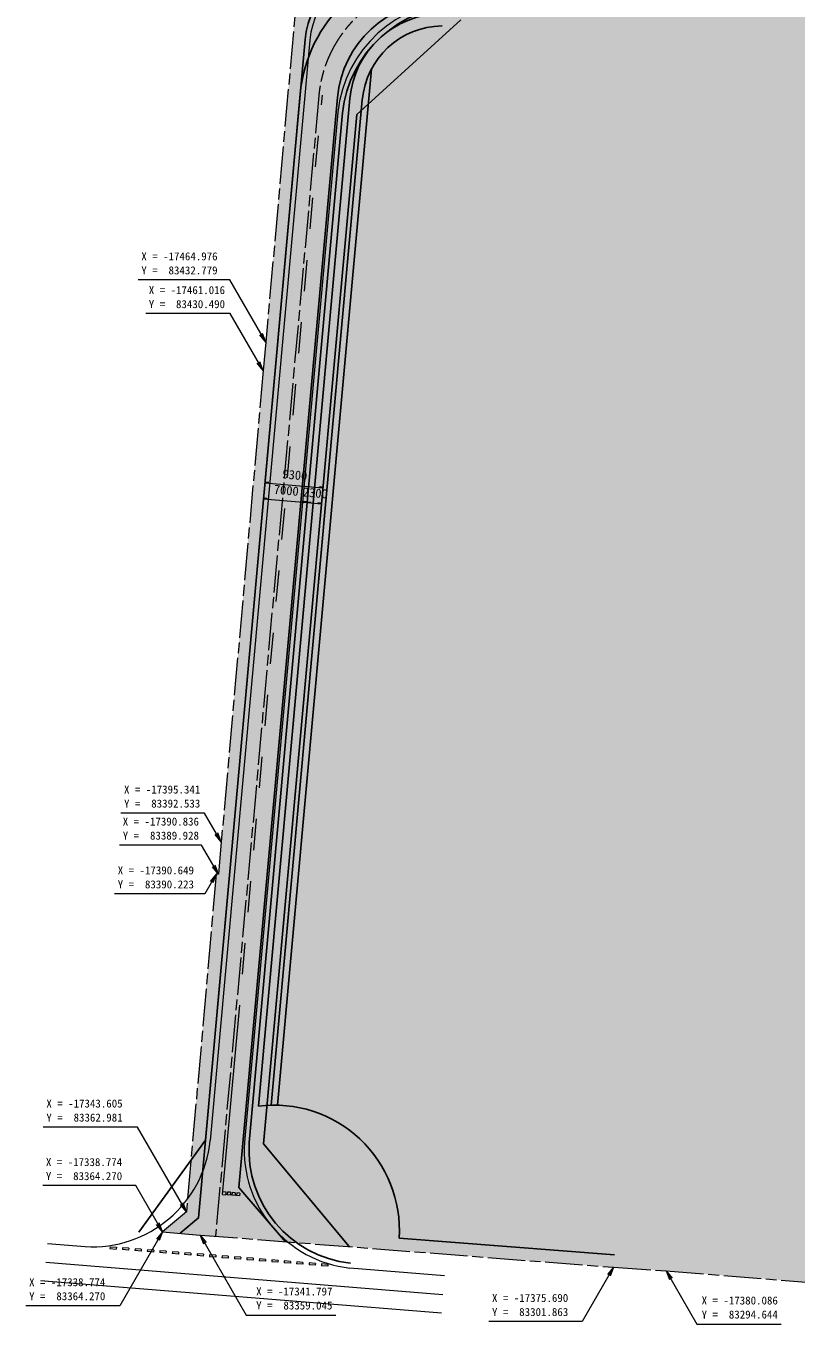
# Model space of a CAD drawing. Units: millimetres at full size, sheet at 1:500. Extents: x -417044 to 216158, y -161187 to 194934.
# Drawn here: x -201318 to -77916, y -161038 to 47127 of the extents above; entities that cross this region are included whole.
import ezdxf
from ezdxf.enums import TextEntityAlignment as Align

# ---------------------------------------------------------------- set-up
doc = ezdxf.new("R2010")
doc.units = ezdxf.units.MM
doc.header["$LTSCALE"] = 500
doc.linetypes.add('CHAIN', pattern=[18.5, 12, -1.5, 3.5, -1.5])
for name, color, linetype, lineweight in [('0-0_レイヤ0', 150, 'Continuous', 18), ('1-0_レイヤ0', 33, 'Continuous', 25), ('2-0_レイヤ0', 7, 'Continuous', 13), ('3-0_レイヤ0', 254, 'Continuous', 35)]:
    doc.layers.add(name, color=color, linetype=linetype, lineweight=lineweight)
doc.styles.add('ＭＳ ゴシック', font='')
doc.styles.get('ＭＳ ゴシック').set_extended_font_data('MS Gothic')

msp = doc.modelspace()

# ---------------------------------------------------------------- linework, layer by layer
at = {"layer": '0-0_レイヤ0', "color": 1, "lineweight": 25}
for p, q in [((-148295.2, 32945.7), (-131654.5, 48088.3)), ((-156587.5, 44943.6), (-172560.6, -131554.7)), ((-150584.3, 33170.1), (-165526.3, -131936.1)), ((-148295.2, 32945.7), (-163236.5, -132151.9)), ((-172560.6, -131554.7), (-183237.3, -146291.8)), ((-163236.5, -132151.9), (-149526.9, -148628.7))]:
    msp.add_line(p, q, dxfattribs=at)
at = {"layer": '0-0_レイヤ0'}
for p, q in [((-155820.7, 44874.2), (-171793.7, -131624.1)), ((-153862.1, 36004.9), (-153999.5, 34487.1)), ((-151350.6, 33245), (-166294, -131875.2)), ((-154900.8, 24527.8), (-154450.1, 29507.5)), ((-155802.1, 14568.5), (-155351.4, 19548.2)), ((-156703.4, 4609.3), (-156252.7, 9588.9)), ((-157604.7, -5350), (-157154, -370.4)), ((-158506, -15309.3), (-158055.4, -10329.7)), ((-159407.3, -25268.6), (-158956.7, -20289)), ((-160308.6, -35227.9), (-159858, -30248.3)), ((-161210, -45187.2), (-160759.3, -40207.6)), ((-162111.3, -55146.5), (-161660.6, -50166.9)), ((-163012.6, -65105.8), (-162561.9, -60126.2)), ((-163913.9, -75065.1), (-163463.2, -70085.5)), ((-164815.2, -85024.4), (-164364.6, -80044.8)), ((-165716.5, -94983.7), (-165265.9, -90004.1)), ((-166617.8, -104943), (-166167.2, -99963.4)), ((-169813, -140248.8), (-167068.5, -109922.7)), ((-169813, -140248.8), (-169315, -140293.8)), ((-169025.5, -139868.2), (-169066.1, -140316.3)), ((-168527.5, -139913.2), (-169025.5, -139868.2)), ((-168278.5, -139935.8), (-168319.1, -140383.9)), ((-167780.6, -139980.8), (-168278.5, -139935.8)), ((-167531.6, -140003.4), (-167572.2, -140451.5)), ((-167074.2, -140496.6), (-167572.2, -140451.5)), ((-167033.6, -140048.4), (-167531.6, -140003.4)), ((-167033.6, -140048.4), (-167074.2, -140496.6)), ((-197884.8, -148131.4), (-191853.9, -148619.8)), ((-187831.6, -148644.5), (-186834.9, -148725.3)), ((-186834.9, -148725.3), (-186859.1, -149024.3)), ((-185838.2, -148806), (-185862.4, -149105)), ((-184865.6, -149185.7), (-185862.4, -149105)), ((-184841.4, -148886.7), (-185838.2, -148806)), ((-184841.4, -148886.7), (-184865.6, -149185.7)), ((-183844.7, -148967.4), (-183868.9, -149266.4)), ((-182872.2, -149347.2), (-183868.9, -149266.4)), ((-182848, -149048.1), (-183844.7, -148967.4)), ((-182848, -149048.1), (-182872.2, -149347.2)), ((-181851.2, -149128.8), (-181875.4, -149427.9)), ((-180878.7, -149508.6), (-181875.4, -149427.9)), ((-180854.5, -149209.6), (-181851.2, -149128.8)), ((-180854.5, -149209.6), (-180878.7, -149508.6)), ((-179857.7, -149290.3), (-179882, -149589.3)), ((-178885.2, -149670), (-179882, -149589.3)), ((-178861, -149371), (-179857.7, -149290.3)), ((-178861, -149371), (-178885.2, -149670)), ((-177864.3, -149451.7), (-177888.5, -149750.7)), ((-176891.7, -149831.5), (-177888.5, -149750.7)), ((-176867.5, -149532.4), (-177864.3, -149451.7)), ((-176867.5, -149532.4), (-176891.7, -149831.5)), ((-175870.8, -149613.2), (-175895, -149912.2)), ((-174874.1, -149693.9), (-175870.8, -149613.2)), ((-174874.1, -149693.9), (-174898.3, -149992.9)), ((-173877.3, -149774.6), (-173901.5, -150073.6)), ((-172880.6, -149855.3), (-173877.3, -149774.6)), ((-172880.6, -149855.3), (-172904.8, -150154.3)), ((-198127, -151121.6), (-134496, -156274.6)), ((-174898.3, -149992.9), (-175895, -149912.2)), ((-172904.8, -150154.3), (-173901.5, -150073.6)), ((-171883.8, -149936), (-171908.1, -150235)), ((-170911.3, -150315.8), (-171908.1, -150235)), ((-170887.1, -150016.7), (-171883.8, -149936)), ((-170887.1, -150016.7), (-170911.3, -150315.8)), ((-169890.4, -150097.5), (-169914.6, -150396.5)), ((-168917.9, -150477.2), (-169914.6, -150396.5)), ((-168893.6, -150178.2), (-169890.4, -150097.5)), ((-168893.6, -150178.2), (-168917.9, -150477.2)), ((-167896.9, -150258.9), (-167921.1, -150557.9)), ((-166924.4, -150638.6), (-167921.1, -150557.9)), ((-166900.2, -150339.6), (-167896.9, -150258.9)), ((-166900.2, -150339.6), (-166924.4, -150638.6)), ((-165903.4, -150420.3), (-165927.6, -150719.4)), ((-164930.9, -150800.1), (-165927.6, -150719.4)), ((-164906.7, -150501.1), (-165903.4, -150420.3)), ((-164906.7, -150501.1), (-164930.9, -150800.1)), ((-163910, -150581.8), (-163934.2, -150880.8)), ((-162937.4, -150961.5), (-163934.2, -150880.8)), ((-162913.2, -150662.5), (-163910, -150581.8)), ((-162913.2, -150662.5), (-162937.4, -150961.5)), ((-161916.5, -150743.2), (-161940.7, -151042.2)), ((-160944, -151122.9), (-161940.7, -151042.2)), ((-160919.7, -150823.9), (-161916.5, -150743.2)), ((-160919.7, -150823.9), (-160944, -151122.9)), ((-159923, -150904.6), (-159947.2, -151203.7)), ((-158950.5, -151284.4), (-159947.2, -151203.7)), ((-158926.3, -150985.4), (-159923, -150904.6)), ((-158926.3, -150985.4), (-158950.5, -151284.4)), ((-157929.5, -151066.1), (-157953.7, -151365.1)), ((-156957, -151445.8), (-157953.7, -151365.1)), ((-156932.8, -151146.8), (-157929.5, -151066.1)), ((-156932.8, -151146.8), (-156957, -151445.8)), ((-155936.1, -151227.5), (-155960.3, -151526.5)), ((-154963.5, -151607.3), (-155960.3, -151526.5)), ((-154939.3, -151308.2), (-155936.1, -151227.5)), ((-154939.3, -151308.2), (-154963.5, -151607.3)), ((-153942.6, -151389), (-153966.8, -151688)), ((-152970.1, -151768.7), (-153966.8, -151688)), ((-152945.8, -151469.7), (-153942.6, -151389)), ((-152945.8, -151469.7), (-152970.1, -151768.7)), ((-134253.9, -153284.4), (-149408.6, -152057.1)), ((-198369.2, -154111.8), (-134738.2, -159264.8))]:
    msp.add_line(p, q, dxfattribs=at)
at = {"layer": '0-0_レイヤ0', "color": 5, "lineweight": 13}
for p, q in [((-163018.3, -26114.6), (-153716.3, -26956.5)), ((-163007, -25990.2), (-162409.5, -26044.2)), ((-153705, -26832), (-154302.6, -26777.9)), ((-163250.4, -28679.1), (-156239, -29313.6)), ((-163239.1, -28554.6), (-162641.5, -28608.7)), ((-156227.8, -29189.2), (-156825.3, -29135.1)), ((-156239, -29313.6), (-153948.4, -29520.9)), ((-156227.8, -29189.2), (-155630.2, -29243.2)), ((-153937.1, -29396.5), (-154534.7, -29342.4))]:
    msp.add_line(p, q, dxfattribs=at)
at = {"layer": '0-0_レイヤ0'}
for points in [[(-169772.4, -139800.6), (-169274.5, -139845.6), (-169315, -140293.8)], [(-168527.5, -139913.2), (-168568.1, -140361.4), (-169066.1, -140316.3)], [(-167780.6, -139980.8), (-167821.1, -140429), (-168319.1, -140383.9)], [(-187831.6, -148644.5), (-187855.9, -148943.6), (-186859.1, -149024.3)]]:
    msp.add_lwpolyline(points, dxfattribs=at)
at = {"layer": '0-0_レイヤ0', "color": 1, "lineweight": 25}
for centre, radius, start, end in [((-142873.6, 43702.5), 13770, 89.77423, 174.82884), ((-131459.7, 31159.4), 19230, 90.60481, 173.99826), ((-147338.1, -133170.3), 18230, 176.11805, 263.74403)]:
    msp.add_arc(centre, radius, start, end, dxfattribs=at)
at = {"layer": '0-0_レイヤ0'}
for centre, radius, start, end in [((-142873.6, 43702.5), 13000, 89.77423, 174.82884), ((-131459.7, 31159.4), 20000, 90.58867, 174.0144), ((-190691.4, -129655.4), 19000, 266.49228, 354.05243), ((-147338.1, -133170.3), 19000, 176.09166, 263.74403)]:
    msp.add_arc(centre, radius, start, end, dxfattribs=at)
at = {"layer": '1-0_レイヤ0'}
for p, q in [((-145972.8, 40189.5), (-161008.2, -125947.5)), ((-149411.3, 35480.2), (-164034.7, -126105.1)), ((-147419.4, 35300), (-162012.4, -125948.8)), ((-141526.3, -147246.1), (-107000.5, -149936.9))]:
    msp.add_line(p, q, dxfattribs=at)
at = {"layer": '1-0_レイヤ0', "linetype": 'CHAIN', "lineweight": 13}
msp.add_line((-154390.9, 35930.9), (-170942.5, -146959.6), dxfattribs=at)
at = {"layer": '1-0_レイヤ0'}
for points in [[(-157378.7, 36201.3), (-173689.2, -144026), (-176622.8, -146483)], [(-151403.1, 35660.5), (-167223.7, -139152.7), (-159726.4, -147833.8)]]:
    msp.add_lwpolyline(points, dxfattribs=at)
for centre, radius, start, end in [((-134472.3, 34128.2), 23000, 90.77729, 174.82884), ((-134472.3, 34128.2), 17000, 90.77729, 174.82884), ((-134472.3, 34128.2), 15000, 90.77729, 174.82884), ((-134472.3, 34128.2), 13000, 90.77729, 174.82884), ((-161483.8, -145941.8), 20000, 356.26075, 97.32787)]:
    msp.add_arc(centre, radius, start, end, dxfattribs=at)
at = {"layer": '1-0_レイヤ0', "linetype": 'CHAIN', "lineweight": 13}
msp.add_arc((-134472.3, 34128.2), 20000, 90.77729, 174.82884, dxfattribs=at)
at = {"layer": '2-0_レイヤ0'}
for p, q in [((-162892.5, -3592), (-163859, -2418)), ((-162892.5, -3592), (-163426, -2168)), ((-163297.7, -8148), (-164264.2, -6973.9)), ((-163297.7, -8148), (-163831.2, -6723.9)), ((-170023.2, -83704), (-170989.7, -82529.9)), ((-170023.2, -83704), (-170556.7, -82279.9)), ((-170832.3, -88870.8), (-171798.8, -90044.8)), ((-170483.4, -88887.5), (-171449.9, -87713.5)), ((-170832.3, -88870.8), (-171365.8, -90294.8)), ((-170483.4, -88887.5), (-171016.9, -87463.5)), ((-175606.6, -143023.1), (-176573.1, -141849.1)), ((-175606.6, -143023.1), (-176140.1, -141599.1)), ((-179439.8, -146233.6), (-180406.3, -145059.5)), ((-179439.8, -146233.6), (-179973.3, -144809.5)), ((-179439.8, -146233.6), (-180406.3, -147407.6)), ((-179439.8, -146233.6), (-179973.3, -147657.6)), ((-173426.8, -146766), (-172460.3, -147940)), ((-173426.8, -146766), (-172893.3, -148190)), ((-107155.9, -151930.9), (-108122.4, -153104.9)), ((-107155.9, -151930.9), (-107689.4, -153354.9)), ((-98722, -152487.1), (-97755.5, -153661.1)), ((-98722, -152487.1), (-98188.5, -153911.1))]:
    msp.add_line(p, q, dxfattribs=at)
at = {"layer": '2-0_レイヤ0', "color": 1, "linetype": 'CHAIN', "lineweight": 18}
msp.add_line((-175606.6, -143023.1), (-179439.8, -146233.6), dxfattribs=at)
for points in [[(58771.9, 146046.9), (-74761.7, 138383.7), (-83568.3, 137891.6), (-81626.1, 136010.1), (-87803.3, 61920.6), (-106036.8, 61702.5), (-123453, 61280.2), (-157158.6, 60822.9), (-157639.1, 55429.9), (-162892.5, -3592), (-163297.7, -8148), (-170023.2, -83704), (-170483.4, -88887.5)], [(-170483.4, -88887.5), (-170832.3, -88870.8), (-175606.6, -143023.1)], [(-179439.8, -146233.6), (-173426.8, -146766), (-107155.9, -151930.9), (-98722, -152487.1), (-47489.4, -156665.7), (-42463.5, -96025.4), (40305.7, -100430.5)]]:
    msp.add_lwpolyline(points, dxfattribs=at)
at = {"layer": '2-0_レイヤ0'}
for points in [[(-162892.5, -3592), (-168666.8, 6409.4), (-183332.7, 6409.4)], [(-163297.7, -8148), (-168574.8, 992.1), (-182137.6, 992.1)], [(-170023.2, -83704), (-172683.5, -79096.1), (-186107.6, -79096.1)], [(-170483.4, -88887.5), (-173170, -84234.3), (-186311.2, -84234.3)], [(-170832.3, -88870.8), (-172672.1, -92057.4), (-187116.9, -92057.4)], [(-175606.6, -143023.1), (-183442.6, -129450.8), (-198550.3, -129450.8)], [(-179439.8, -146233.6), (-183709.1, -138838.8), (-198622.3, -138838.8)], [(-179439.8, -146233.6), (-186292.4, -158102.7), (-201318.1, -158102.7)], [(-173426.8, -146766), (-166023.4, -159589.1), (-151676.6, -159589.1)], [(-107155.9, -151930.9), (-112180.4, -160633.6), (-127136.8, -160633.6)], [(-98722, -152487.1), (-93785.1, -161038.2), (-80294.6, -161038.2)]]:
    msp.add_lwpolyline(points, dxfattribs=at)
at = {"layer": '3-0_レイヤ0'}
for points in [[(-175606.6, -143023.1), (-170483.4, -88887.5), (-87803.3, 61920.6)], [(-72491.4, 57649), (-175606.6, -143023.1), (-87803.3, 61920.6)], [(-170483.4, -88887.5), (-157639.1, 55429.9), (-87803.3, 61920.6)], [(-72491.4, 57649), (-73150.5, 45265.3), (-175606.6, -143023.1)], [(-170483.4, -88887.5), (-163297.7, -8148), (-157639.1, 55429.9)], [(-163297.7, -8148), (-162892.5, -3592), (-157639.1, 55429.9)], [(-73150.5, 45265.3), (-38113.8, -45042.2), (-175606.6, -143023.1)], [(-170483.4, -88887.5), (-170023.2, -83704), (-163297.7, -8148)], [(-38113.8, -45042.2), (-32922.2, -70146.6), (-175606.6, -143023.1)], [(-32922.2, -70146.6), (-41789.9, -83369.4), (-175606.6, -143023.1)], [(-41789.9, -83369.4), (-98722, -152487.1), (-175606.6, -143023.1)], [(-41789.9, -83369.4), (-47489.4, -156665.7), (-98722, -152487.1)], [(-175606.6, -143023.1), (-170832.3, -88870.8), (-170483.4, -88887.5)], [(-173426.8, -146766), (-179439.8, -146233.6), (-175606.6, -143023.1)], [(-98722, -152487.1), (-173426.8, -146766), (-175606.6, -143023.1)], [(-98722, -152487.1), (-107155.9, -151930.9), (-173426.8, -146766)]]:
    msp.add_solid(points, dxfattribs=at)

# ---------------------------------------------------------------- texts
at = {"layer": '0-0_レイヤ0', "color": 5, "style": 'ＭＳ ゴシック'}
for s, p in [('9300', (-160314.4, -25860.7)), ('7000', (-161691.8, -28321.6)), ('2300', (-157040.8, -28742.5))]:
    msp.add_text(s, height=1466, rotation=354.829, dxfattribs=at).set_placement(p, align=Align.BOTTOM_LEFT)
at = {"layer": '2-0_レイヤ0', "style": 'ＭＳ ゴシック'}
for s, p in [('X = -17464.976', (-182832.7, 9159.4)), ('Y =  83432.779', (-182832.7, 6909.4)), ('X = -17461.016', (-181637.6, 3742.1)), ('Y =  83430.490', (-181637.6, 1492.1)), ('X = -17395.341', (-185607.6, -76346.1)), ('Y =  83392.533', (-185607.6, -78596.1)), ('X = -17390.836', (-185811.2, -81484.3)), ('Y =  83389.928', (-185811.2, -83734.3)), ('X = -17390.649', (-186616.9, -89307.4)), ('Y =  83390.223', (-186616.9, -91557.4)), ('X = -17343.605', (-198050.3, -126700.8)), ('Y =  83362.981', (-198050.3, -128950.8)), ('X = -17338.774', (-198122.3, -136088.8)), ('Y =  83364.270', (-198122.3, -138338.8)), ('X = -17338.774', (-200818.1, -155352.7)), ('Y =  83364.270', (-200818.1, -157602.7)), ('X = -17341.797', (-164426.6, -156839.1)), ('Y =  83359.045', (-164426.6, -159089.1)), ('X = -17375.690', (-126636.8, -157883.6)), ('X = -17380.086', (-93044.6, -158288.2)), ('Y =  83301.863', (-126636.8, -160133.6)), ('Y =  83294.644', (-93044.6, -160538.2))]:
    msp.add_text(s, height=1283, dxfattribs=at).set_placement(p, align=Align.BOTTOM_LEFT)

doc.saveas('drawing.dxf')
